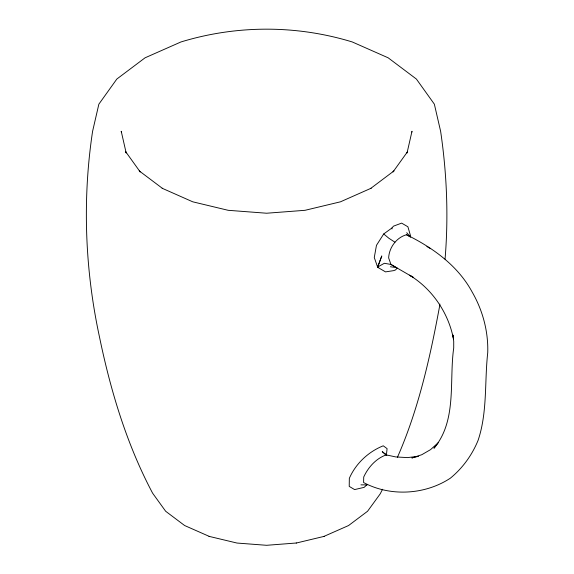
<?xml version="1.0" encoding="UTF-8"?>
<svg xmlns="http://www.w3.org/2000/svg" width="574" height="574" viewBox="0 0 574 574"><rect width="100%" height="100%" fill="white"/><g stroke="black" fill="none" stroke-linecap="round" stroke-linejoin="round"><path stroke-width="0.86" d="M445.051 259.132C448.631 216.577 446.859 173.613 440.638 131.381L434.36 104.174L416.387 79.047L388.168 57.816L352.257 41.952C296.442 24.912 236.782 24.912 180.968 41.952L145.057 57.816L116.831 79.047L98.857 104.174L92.579 131.381C82.312 199.415 84.916 269.213 99.374 336.443C110.56 390.636 126.603 444.161 152.627 493.202L165.664 511.262L184.634 525.533L209.388 536.446M386.395 455.067L387.084 448.631L383.238 445.804C368.365 451.76 355.78 463.548 349.336 478.321L349.214 486.393L354.617 489.593L364.16 487.34L366.736 484.922M411.895 132.056L411.996 131.281L407.038 153L407.605 151.601L393.025 171.927L393.951 170.937L370.582 188.523L371.069 188.258L340.475 201.811L305.045 210.306L266.609 213.227L228.172 210.306L192.742 201.811L162.148 188.258L162.636 188.523L139.267 170.937L140.192 171.927L125.613 151.601L126.18 153L121.229 131.281L121.329 132.056M439.871 304.069L439.512 306.71C429.976 357.954 418.503 409.348 397.452 457.256M386.682 455.462L382.234 451.638L386.194 454.881L395.766 456.94L407.526 457.6L418.554 456.273L411.867 457.959L421.782 454.716L430.622 449.593L438.235 442.676L433.973 448.229C457.27 420.484 448.983 380.971 453.718 347.952L453.718 341.444L452.986 335.015L453.496 339.126C448.538 313.024 432.315 288.987 409.535 275.176L413.251 277.35L390.944 264.442L384.379 263.287L377.606 267.025L381.796 255.939L377.814 266.953L378.359 266.688L377.699 267.326L385.541 271.889L393.807 270.605L395.551 269.923L397.244 268.015M382.557 489.242L380.21 493.862L367.561 511.262L348.583 525.533L323.836 536.446M410.632 236.151L407.892 226.766L401.635 223.121L393.477 226.156L391.913 228.007L383.712 233.962L376.465 245.328L374.27 257.539L377.606 267.025M386.194 454.881C375.984 458.561 368.192 467.301 363.722 477.008L363.593 482.533C390.263 496.854 425.011 494.853 450.267 478.25C462.544 468.255 472.086 455.031 478.077 440.394C487.577 412.204 484.47 381.825 487.735 352.666C488.395 331.507 482.741 310.383 472.18 292.073C457.923 265.662 432.882 247.731 406.492 234.737C396.419 237.557 389.115 247.573 388.648 257.913L390.944 264.442L396.297 267.556L390.356 266.759M209.001 536.353L236.99 543.047L266.609 545.3L296.435 542.997M296.234 543.047L324.224 536.353M360.938 484.865L367.353 484.851M426.898 246.519L430.615 248.693M406.492 234.737L410.668 237.17L406.722 232.692M394.941 242.199L388.878 238.26L383.712 233.962M384.996 453.819L386.79 455.455M391.913 228.007L391.992 228.947"/></g></svg>
